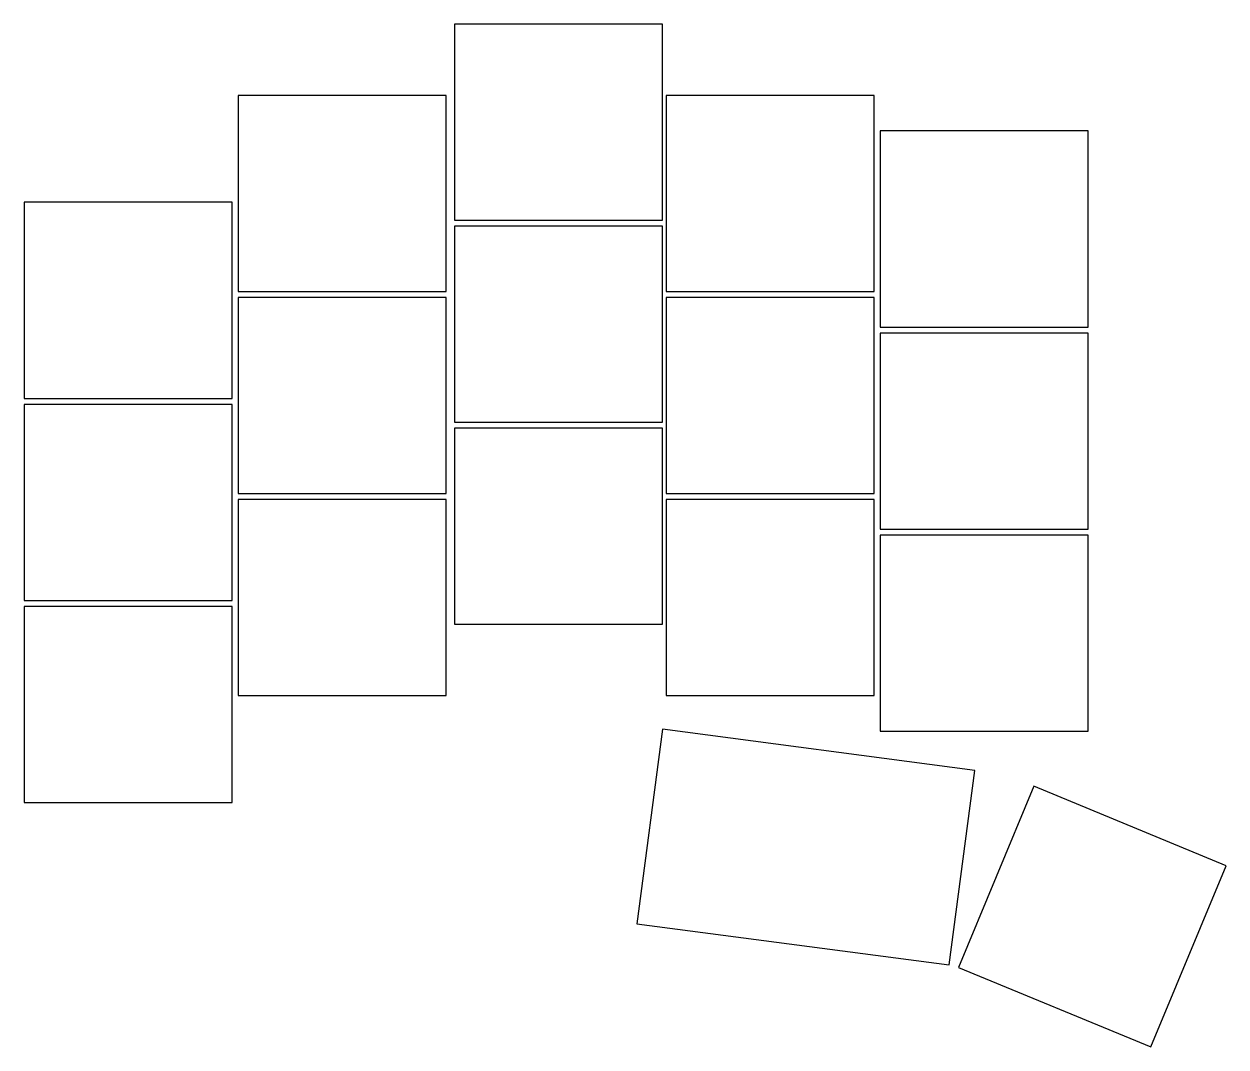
# Model space of a CAD drawing. Header units: millimetres. Extents: x 9 to 110, y -29 to 57.
import ezdxf

# ---------------------------------------------------------------- set-up
doc = ezdxf.new("R2010")
doc.units = ezdxf.units.MM

msp = doc.modelspace()

# ---------------------------------------------------------------- linework, layer by layer
for p, q in [((62.95, 57.25), (45.45, 57.25)), ((45.45, 57.25), (45.45, 40.75)), ((62.95, 40.75), (62.95, 57.25)), ((44.75, 51.25), (27.25, 51.25)), ((27.25, 51.25), (27.25, 34.75)), ((44.75, 34.75), (44.75, 51.25)), ((80.75, 51.25), (63.25, 51.25)), ((63.25, 51.25), (63.25, 34.75)), ((80.75, 34.75), (80.75, 51.25)), ((98.75, 48.25), (81.25, 48.25)), ((81.25, 48.25), (81.25, 31.75)), ((98.75, 31.75), (98.75, 48.25)), ((26.75, 42.25), (9.25, 42.25)), ((9.25, 42.25), (9.25, 25.75)), ((26.75, 25.75), (26.75, 42.25)), ((45.45, 40.75), (62.95, 40.75)), ((62.95, 40.25), (45.45, 40.25)), ((45.45, 40.25), (45.45, 23.75)), ((62.95, 23.75), (62.95, 40.25)), ((27.25, 34.75), (44.75, 34.75)), ((63.25, 34.75), (80.75, 34.75)), ((44.75, 34.25), (27.25, 34.25)), ((27.25, 34.25), (27.25, 17.75)), ((44.75, 17.75), (44.75, 34.25)), ((80.75, 34.25), (63.25, 34.25)), ((63.25, 34.25), (63.25, 17.75)), ((80.75, 17.75), (80.75, 34.25)), ((81.25, 31.75), (98.75, 31.75)), ((98.75, 31.25), (81.25, 31.25)), ((81.25, 31.25), (81.25, 14.75)), ((98.75, 14.75), (98.75, 31.25)), ((9.25, 25.75), (26.75, 25.75)), ((26.75, 25.25), (9.25, 25.25)), ((9.25, 25.25), (9.25, 8.75)), ((26.75, 8.75), (26.75, 25.25)), ((45.45, 23.75), (62.95, 23.75)), ((62.95, 23.25), (45.45, 23.25)), ((45.45, 23.25), (45.45, 6.75)), ((62.95, 6.75), (62.95, 23.25)), ((27.25, 17.75), (44.75, 17.75)), ((44.75, 17.25), (27.25, 17.25)), ((27.25, 17.25), (27.25, 0.75)), ((44.75, 0.75), (44.75, 17.25)), ((63.25, 17.75), (80.75, 17.75)), ((80.75, 17.25), (63.25, 17.25)), ((63.25, 17.25), (63.25, 0.75)), ((80.75, 0.75), (80.75, 17.25)), ((81.25, 14.75), (98.75, 14.75)), ((98.75, 14.25), (81.25, 14.25)), ((81.25, 14.25), (81.25, -2.25)), ((98.75, -2.25), (98.75, 14.25)), ((9.25, 8.75), (26.75, 8.75)), ((26.75, 8.25), (9.25, 8.25)), ((9.25, 8.25), (9.25, -8.25)), ((26.75, -8.25), (26.75, 8.25)), ((45.45, 6.75), (62.95, 6.75)), ((27.25, 0.75), (44.75, 0.75)), ((63.25, 0.75), (80.75, 0.75)), ((62.94, -2.09), (60.79, -18.45)), ((89.21, -5.55), (62.94, -2.09)), ((81.25, -2.25), (98.75, -2.25)), ((87.06, -21.91), (89.21, -5.55)), ((94.17, -6.88), (87.85, -22.12)), ((110.34, -13.57), (94.17, -6.88)), ((9.25, -8.25), (26.75, -8.25)), ((104.02, -28.82), (110.34, -13.57)), ((60.79, -18.45), (87.06, -21.91)), ((87.85, -22.12), (104.02, -28.82))]:
    msp.add_line(p, q)

doc.saveas('drawing.dxf')
